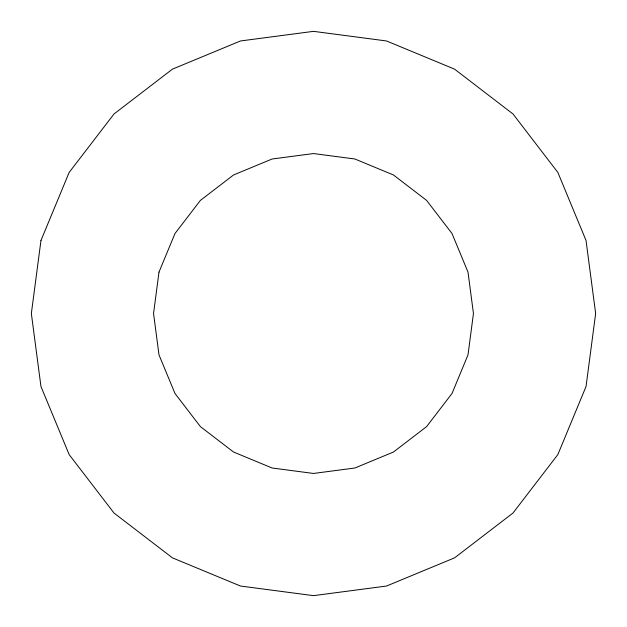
<?xml version="1.0" encoding="UTF-8"?>
<svg xmlns="http://www.w3.org/2000/svg" width="627" height="627" viewBox="0 0 627 627"><rect width="100%" height="100%" fill="white"/><g stroke="black" fill="none" stroke-linecap="round" stroke-linejoin="round"><path stroke-width="0.94" d="M40.967 240.478L31.35 313.5L40.967 386.522L69.15 454.575L113.989 513.011L172.425 557.85L240.478 586.033L313.5 595.65L386.522 586.033L454.575 557.85L513.011 513.011L557.85 454.575L586.033 386.522L595.65 313.5L586.033 240.478L557.85 172.425L513.011 113.989L454.575 69.15L386.522 40.967L313.5 31.35L240.478 40.967L172.425 69.15L113.989 113.989L69.15 172.425L40.967 240.478M158.999 272.102L153.552 313.5L158.999 354.898L174.98 393.474L200.397 426.603L233.526 452.02L272.102 468.001L313.5 473.448L354.898 468.001L393.474 452.02L426.603 426.603L452.02 393.474L468.001 354.898L473.448 313.5L468.001 272.102L452.02 233.526L426.603 200.397L393.474 174.98L354.898 158.999L313.5 153.552L272.102 158.999L233.526 174.98L200.397 200.397L174.98 233.526L158.999 272.102"/></g></svg>
